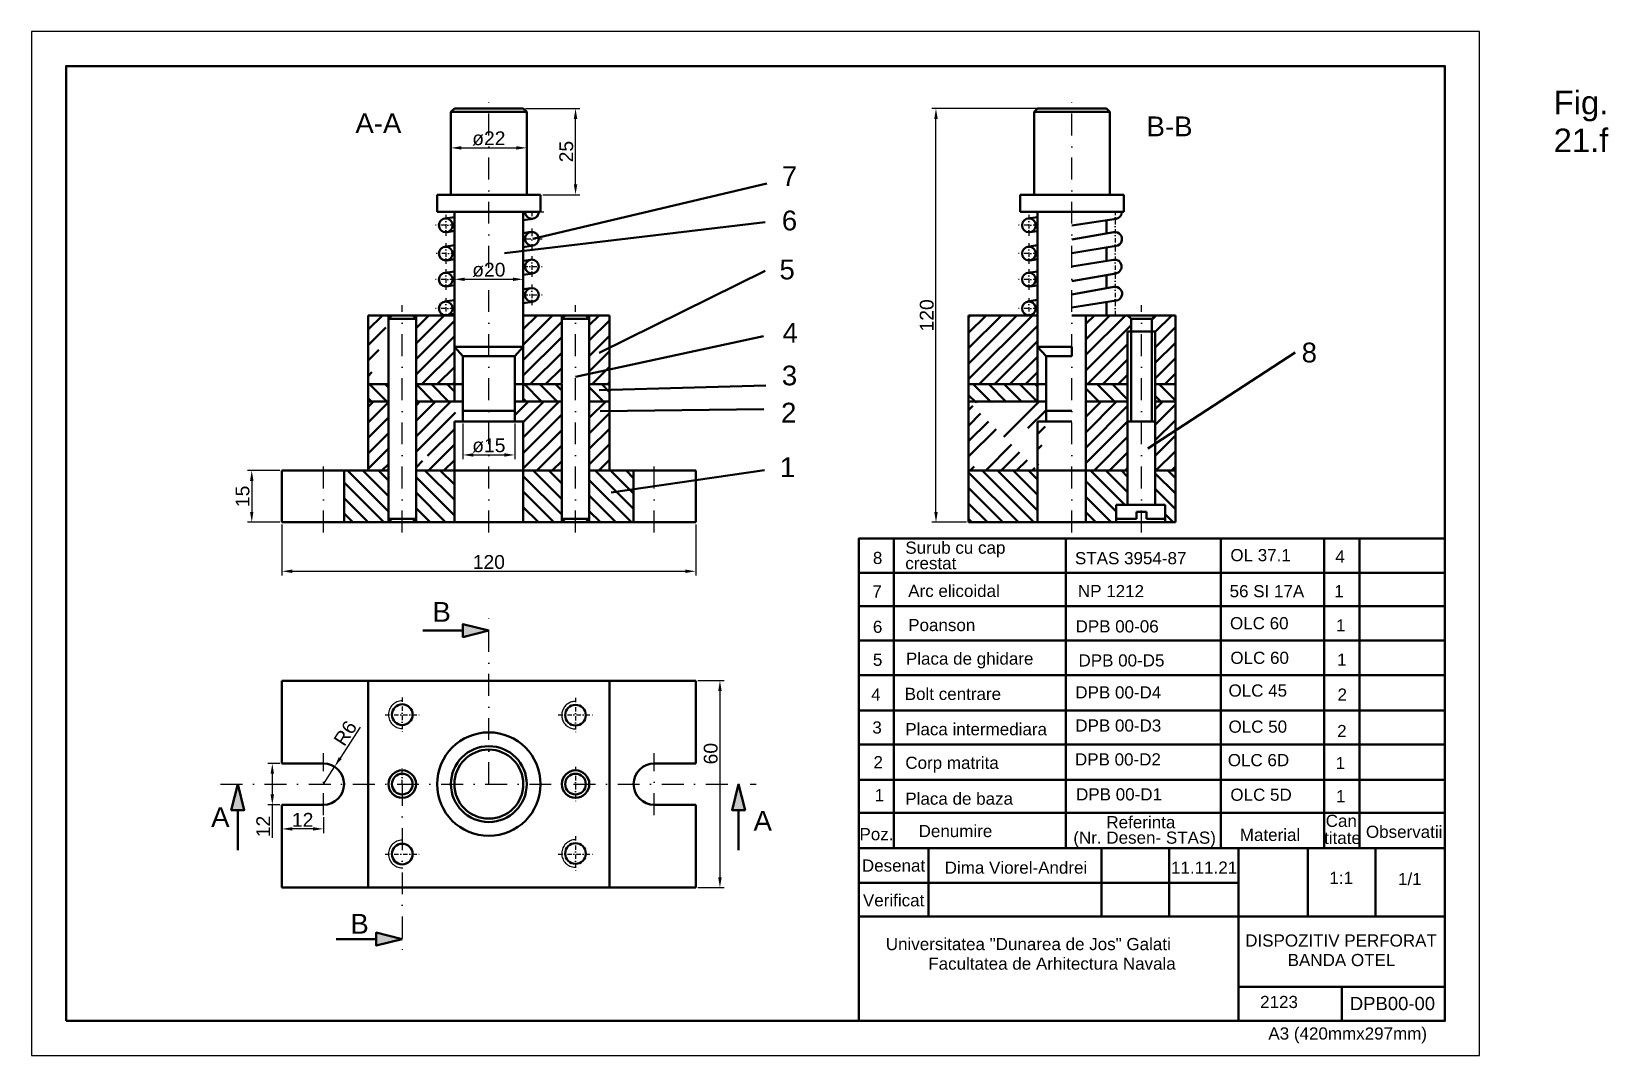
# Model space of a CAD drawing. Header units: millimetres. Extents: x 13 to 471, y 13 to 310.
import ezdxf

# ---------------------------------------------------------------- set-up
doc = ezdxf.new("R2010")
doc.units = ezdxf.units.MM
doc.linetypes.add('DASHDOT', pattern=[25.4, 12.7, -6.35, 0, -6.35])
for name, color, linetype, lineweight in [('1', 30, 'Continuous', 50), ('2', 3, 'Continuous', 50), ('2 hatch', 3, 'Continuous', 50), ('3', 2, 'Continuous', 50), ('3 hatch', 2, 'Continuous', 50), ('4', 4, 'Continuous', 50), ('5', 1, 'Continuous', 50), ('5 hatch', 1, 'Continuous', 50), ('6', 5, 'Continuous', 50), ('7', 244, 'Continuous', 50), ('8', 6, 'Continuous', 50), ('Linii groase', 255, 'Continuous', 50)]:
    doc.layers.add(name, color=color, linetype=linetype, lineweight=lineweight)
for name, color, linetype in [('Cote', 255, 'Continuous'), ('Linii depunctate', 255, 'DASHDOT'), ('Linii subtiri', 255, 'Continuous'), ('Text', 255, 'Continuous')]:
    doc.layers.add(name, color=color, linetype=linetype)
doc.styles.get("Standard").update_dxf_attribs({"font": 'arial.ttf'})
doc.dimstyles.new('ISO-25', dxfattribs={"dimtxt": 4, "dimasz": 3, "dimexe": 1.25, "dimexo": 0.625, "dimtad": 1, "dimtxsty": 'Standard', "dimcen": 2.5, "dimadec": 0, "dimazin": 0, "dimtfac": 1, "dimtmove": 0, "dimatfit": 3, "dimfxl": 1, "dimarcsym": 0})

# ---------------------------------------------------------------- blocks, each defined once
blk = doc.blocks.new('*D1')
at = {"layer": 'Cote', "color": 0, "lineweight": -2, "transparency": 16777216}
for p, q in [((156.63, 287.37), (172.41, 287.37)), ((171.16, 265.37), (171.16, 284.37)), ((161.63, 262.37), (172.41, 262.37))]:
    blk.add_line(p, q, dxfattribs=at)
at = {"layer": 'Cote', "color": 0, "transparency": 16777216}
for points in [[(170.66, 284.37), (171.66, 284.37), (171.16, 287.37)], [(170.66, 265.37), (171.66, 265.37), (171.16, 262.37)]]:
    blk.add_solid(points, dxfattribs=at)
at = {"layer": 'Defpoints', "color": 0, "transparency": 16777216}
for p in [(156.01, 287.37), (171.16, 287.37), (161.01, 262.37)]:
    blk.add_point(p, dxfattribs=at)
at = {"layer": 'Cote', "color": 0, "transparency": 16777216, "insert": (168.49, 274.87), "char_height": 4, "attachment_point": 5, "rotation": 90}
blk.add_mtext('25', dxfattribs=at)
blk = doc.blocks.new('*D2')
at = {"layer": 'Cote', "color": 0, "lineweight": -2, "transparency": 16777216}
for p, q in [((135.01, 285.38), (135.01, 274.7)), ((157.01, 285.38), (157.01, 274.7)), ((138.01, 275.95), (154.01, 275.95))]:
    blk.add_line(p, q, dxfattribs=at)
at = {"layer": 'Cote', "color": 0, "transparency": 16777216}
for points in [[(138.01, 276.45), (138.01, 275.45), (135.01, 275.95)], [(154.01, 276.45), (154.01, 275.45), (157.01, 275.95)]]:
    blk.add_solid(points, dxfattribs=at)
at = {"layer": 'Defpoints', "color": 0, "transparency": 16777216}
for p in [(135.01, 286.01), (157.01, 286.01), (157.01, 275.95)]:
    blk.add_point(p, dxfattribs=at)
at = {"layer": 'Cote', "color": 0, "transparency": 16777216, "insert": (146.01, 278.69), "char_height": 4, "attachment_point": 5}
blk.add_mtext('ø22', dxfattribs=at)
blk = doc.blocks.new('*D3')
at = {"layer": 'Cote', "color": 0, "lineweight": -2, "transparency": 16777216}
for p, q in [((136.01, 256.75), (136.01, 236.58)), ((156.01, 256.75), (156.01, 236.58)), ((139.01, 237.83), (153.01, 237.83))]:
    blk.add_line(p, q, dxfattribs=at)
at = {"layer": 'Cote', "color": 0, "transparency": 16777216}
for points in [[(139.01, 238.33), (139.01, 237.33), (136.01, 237.83)], [(153.01, 238.33), (153.01, 237.33), (156.01, 237.83)]]:
    blk.add_solid(points, dxfattribs=at)
at = {"layer": 'Defpoints', "color": 0, "transparency": 16777216}
for p in [(136.01, 257.37), (156.01, 257.37), (156.01, 237.83)]:
    blk.add_point(p, dxfattribs=at)
at = {"layer": 'Cote', "color": 0, "transparency": 16777216, "insert": (146.01, 240.57), "char_height": 4, "attachment_point": 5}
blk.add_mtext('ø20', dxfattribs=at)
blk = doc.blocks.new('*D4')
at = {"layer": 'Cote', "color": 0, "lineweight": -2, "transparency": 16777216}
for p, q in [((85.38, 97.41), (81.95, 97.41)), ((83.2, 94.41), (83.2, 88.41)), ((85.38, 85.41), (81.95, 85.41)), ((83.2, 85.41), (83.2, 75.83))]:
    blk.add_line(p, q, dxfattribs=at)
at = {"layer": 'Cote', "color": 0, "transparency": 16777216}
for points in [[(82.7, 94.41), (83.7, 94.41), (83.2, 97.41)], [(82.7, 88.41), (83.7, 88.41), (83.2, 85.41)]]:
    blk.add_solid(points, dxfattribs=at)
at = {"layer": 'Defpoints', "color": 0, "transparency": 16777216}
for p in [(86.01, 97.41), (83.2, 85.41), (86.01, 85.41)]:
    blk.add_point(p, dxfattribs=at)
at = {"layer": 'Cote', "color": 0, "transparency": 16777216, "insert": (80.57, 79.11), "char_height": 4, "attachment_point": 5, "rotation": 90}
blk.add_mtext('12', dxfattribs=at)
blk = doc.blocks.new('*D5')
at = {"layer": 'Cote', "color": 0, "lineweight": -2, "transparency": 16777216}
for p, q in [((86.01, 81.78), (86.01, 77.17)), ((95.01, 78.42), (89.01, 78.42)), ((98.01, 81.78), (98.01, 77.17))]:
    blk.add_line(p, q, dxfattribs=at)
at = {"layer": 'Cote', "color": 0, "transparency": 16777216}
for points in [[(89.01, 78.92), (89.01, 77.92), (86.01, 78.42)], [(95.01, 78.92), (95.01, 77.92), (98.01, 78.42)]]:
    blk.add_solid(points, dxfattribs=at)
at = {"layer": 'Defpoints', "color": 0, "transparency": 16777216}
for p in [(86.01, 82.41), (98.01, 82.41), (86.01, 78.42)]:
    blk.add_point(p, dxfattribs=at)
at = {"layer": 'Cote', "color": 0, "transparency": 16777216, "insert": (92.01, 81.05), "char_height": 4, "attachment_point": 5}
blk.add_mtext('12', dxfattribs=at)
blk = doc.blocks.new('*D6')
at = {"layer": 'Cote', "color": 0, "lineweight": -2, "transparency": 16777216}
for p, q in [((108.71, 107.94), (102.9, 98.96)), ((98.01, 91.41), (101.27, 96.44))]:
    blk.add_line(p, q, dxfattribs=at)
at = {"layer": 'Cote', "color": 0, "transparency": 16777216}
blk.add_solid([(102.48, 99.23), (103.32, 98.69), (101.27, 96.44)], dxfattribs=at)
at = {"layer": 'Defpoints', "color": 0, "transparency": 16777216}
for p in [(101.27, 96.44), (98.01, 91.41)]:
    blk.add_point(p, dxfattribs=at)
at = {"layer": 'Cote', "color": 0, "transparency": 16777216, "insert": (104.38, 106.16), "char_height": 4, "attachment_point": 5, "rotation": 57.0716}
blk.add_mtext('R6', dxfattribs=at)
blk = doc.blocks.new('*D7')
at = {"layer": 'Cote', "color": 0, "lineweight": -2, "transparency": 16777216}
for p, q in [((86.01, 166.75), (86.01, 151.89)), ((206.01, 166.75), (206.01, 151.89)), ((89.01, 153.14), (203.01, 153.14))]:
    blk.add_line(p, q, dxfattribs=at)
at = {"layer": 'Cote', "color": 0, "transparency": 16777216}
for points in [[(89.01, 153.64), (89.01, 152.64), (86.01, 153.14)], [(203.01, 153.64), (203.01, 152.64), (206.01, 153.14)]]:
    blk.add_solid(points, dxfattribs=at)
at = {"layer": 'Defpoints', "color": 0, "transparency": 16777216}
for p in [(86.01, 167.37), (206.01, 167.37), (206.01, 153.14)]:
    blk.add_point(p, dxfattribs=at)
at = {"layer": 'Cote', "color": 0, "transparency": 16777216, "insert": (146.01, 155.81), "char_height": 4, "attachment_point": 5}
blk.add_mtext('120', dxfattribs=at)
blk = doc.blocks.new('*D8')
at = {"layer": 'Cote', "color": 0, "lineweight": -2, "transparency": 16777216}
for p, q in [((85.38, 182.37), (75.99, 182.37)), ((77.24, 179.37), (77.24, 170.37)), ((85.38, 167.37), (75.99, 167.37))]:
    blk.add_line(p, q, dxfattribs=at)
at = {"layer": 'Cote', "color": 0, "transparency": 16777216}
for points in [[(76.74, 179.37), (77.74, 179.37), (77.24, 182.37)], [(76.74, 170.37), (77.74, 170.37), (77.24, 167.37)]]:
    blk.add_solid(points, dxfattribs=at)
at = {"layer": 'Defpoints', "color": 0, "transparency": 16777216}
for p in [(86.01, 182.37), (77.24, 167.37), (86.01, 167.37)]:
    blk.add_point(p, dxfattribs=at)
at = {"layer": 'Cote', "color": 0, "transparency": 16777216, "insert": (74.57, 174.87), "char_height": 4, "attachment_point": 5, "rotation": 90}
blk.add_mtext('15', dxfattribs=at)
blk = doc.blocks.new('*D9')
at = {"layer": 'Cote', "color": 0, "lineweight": -2, "transparency": 16777216}
for p, q in [((206.63, 121.41), (214.3, 121.41)), ((213.05, 118.41), (213.05, 64.41)), ((206.63, 61.41), (214.3, 61.41))]:
    blk.add_line(p, q, dxfattribs=at)
at = {"layer": 'Cote', "color": 0, "transparency": 16777216}
for points in [[(212.55, 118.41), (213.55, 118.41), (213.05, 121.41)], [(212.55, 64.41), (213.55, 64.41), (213.05, 61.41)]]:
    blk.add_solid(points, dxfattribs=at)
at = {"layer": 'Defpoints', "color": 0, "transparency": 16777216}
for p in [(206.01, 121.41), (206.01, 61.41), (213.05, 61.41)]:
    blk.add_point(p, dxfattribs=at)
at = {"layer": 'Cote', "color": 0, "transparency": 16777216, "insert": (210.38, 100.24), "char_height": 4, "attachment_point": 5, "rotation": 90}
blk.add_mtext('60', dxfattribs=at)
blk = doc.blocks.new('*D10')
at = {"layer": 'Cote', "color": 0, "lineweight": -2, "transparency": 16777216}
for p, q in [((138.51, 195.98), (138.51, 185.64)), ((153.51, 195.98), (153.51, 185.64)), ((141.51, 186.89), (150.51, 186.89))]:
    blk.add_line(p, q, dxfattribs=at)
at = {"layer": 'Cote', "color": 0, "transparency": 16777216}
for points in [[(141.51, 187.39), (141.51, 186.39), (138.51, 186.89)], [(150.51, 187.39), (150.51, 186.39), (153.51, 186.89)]]:
    blk.add_solid(points, dxfattribs=at)
at = {"layer": 'Defpoints', "color": 0, "transparency": 16777216}
for p in [(138.51, 196.6), (153.51, 196.6), (153.51, 186.89)]:
    blk.add_point(p, dxfattribs=at)
at = {"layer": 'Cote', "color": 0, "transparency": 16777216, "insert": (146.01, 189.63), "char_height": 4, "attachment_point": 5}
blk.add_mtext('ø15', dxfattribs=at)
blk = doc.blocks.new('*D11')
at = {"layer": 'Cote', "color": 0, "lineweight": -2, "transparency": 16777216}
for p, q in [((314.54, 287.37), (274.47, 287.37)), ((275.72, 170.37), (275.72, 284.37)), ((284.54, 167.37), (274.47, 167.37))]:
    blk.add_line(p, q, dxfattribs=at)
at = {"layer": 'Cote', "color": 0, "transparency": 16777216}
for points in [[(275.22, 284.37), (276.22, 284.37), (275.72, 287.37)], [(275.22, 170.37), (276.22, 170.37), (275.72, 167.37)]]:
    blk.add_solid(points, dxfattribs=at)
at = {"layer": 'Defpoints', "color": 0, "transparency": 16777216}
for p in [(275.72, 287.37), (315.17, 287.37), (285.17, 167.37)]:
    blk.add_point(p, dxfattribs=at)
at = {"layer": 'Cote', "color": 0, "transparency": 16777216, "insert": (273.05, 227.37), "char_height": 4, "attachment_point": 5, "rotation": 90}
blk.add_mtext('120', dxfattribs=at)

msp = doc.modelspace()

# ---------------------------------------------------------------- hatches: boundary and pattern name
at = {"layer": '2 hatch'}
h = msp.add_hatch(dxfattribs=at)
h.set_pattern_fill('ANSI31', color=1)
edge = h.paths.add_edge_path()
edge.add_line((110.989, 227.372), (116.893, 227.372))
edge.add_line((116.893, 207.372), (116.893, 226.372))
edge.add_line((110.989, 207.372), (116.893, 207.372))
edge.add_line((110.989, 207.372), (110.989, 227.372))
h = msp.add_hatch(dxfattribs=at)
h.set_pattern_fill('ANSI31', color=1)
edge = h.paths.add_edge_path()
edge.add_line((124.893, 227.372), (136.007, 227.372))
edge.add_line((136.007, 227.372), (136.007, 218.235))
edge.add_line((136.007, 218.235), (136.007, 207.372))
edge.add_line((136.007, 207.372), (124.893, 207.372))
edge.add_line((124.893, 207.372), (124.893, 226.372))
h = msp.add_hatch(dxfattribs=at)
h.set_pattern_fill('ANSI31', color=1)
edge = h.paths.add_edge_path()
edge.add_line((156.007, 227.372), (167.156, 227.372))
edge.add_line((156.007, 227.372), (156.007, 218.235))
edge.add_line((156.007, 218.235), (156.007, 207.372))
edge.add_line((156.007, 207.372), (167.156, 207.372))
edge.add_line((167.156, 207.632), (167.156, 227.372))
h = msp.add_hatch(dxfattribs=at)
h.set_pattern_fill('ANSI31', color=1)
edge = h.paths.add_edge_path()
edge.add_line((175.156, 227.372), (180.989, 227.372))
edge.add_line((175.156, 207.372), (175.156, 227.372))
edge.add_line((181.022, 227.372), (181.022, 207.372))
edge.add_line((175.156, 207.372), (181.022, 207.372))
h = msp.add_hatch(dxfattribs=at)
h.set_pattern_fill('ANSI31', color=1)
h.paths.add_polyline_path([(285.167, 227.372), (305.167, 227.372), (305.167, 218.235), (305.167, 207.372), (285.167, 207.372)])
h = msp.add_hatch(dxfattribs=at)
h.set_pattern_fill('ANSI31', color=1)
h.paths.add_polyline_path([(319.165, 227.372), (319.165, 207.372), (331.317, 207.372), (331.317, 222.67), (332.301, 222.67), (332.301, 226.372), (331.317, 227.372), (325.167, 227.372)])
h = msp.add_hatch(dxfattribs=at)
h.set_pattern_fill('ANSI31', color=1)
h.paths.add_polyline_path([(339.298, 227.372), (345.167, 227.372), (345.167, 207.372), (339.317, 207.372), (339.317, 222.67), (338.294, 222.67), (338.294, 226.372)])
h = msp.add_hatch(dxfattribs=at)
h.set_pattern_fill('ANSI31', color=2, angle=90)
h.paths.add_polyline_path([(110.989, 207.372), (116.893, 207.372), (116.893, 202.372), (110.989, 202.372)])
h = msp.add_hatch(dxfattribs=at)
h.set_pattern_fill('ANSI31', color=2, angle=90)
edge = h.paths.add_edge_path()
edge.add_line((136.007, 207.372), (124.893, 207.372))
edge.add_line((124.893, 207.372), (124.893, 202.07))
edge.add_line((136.007, 202.372), (124.893, 202.372))
edge.add_line((136.007, 207.372), (136.007, 202.372))
h = msp.add_hatch(dxfattribs=at)
h.set_pattern_fill('ANSI31', color=2, angle=90)
h.paths.add_polyline_path([(156.007, 207.372), (167.156, 207.372), (167.156, 202.372), (156.007, 202.372)])
h = msp.add_hatch(dxfattribs=at)
h.set_pattern_fill('ANSI31', color=2, angle=90)
edge = h.paths.add_edge_path()
edge.add_line((175.156, 207.372), (181.022, 207.372))
edge.add_line((175.156, 202.372), (175.156, 207.372))
edge.add_line((175.156, 202.372), (181.022, 202.372))
edge.add_line((181.022, 207.372), (181.022, 202.07))
h = msp.add_hatch(dxfattribs=at)
h.set_pattern_fill('ANSI31', color=2, angle=90)
edge = h.paths.add_edge_path()
edge.add_line((305.167, 207.372), (285.167, 207.372))
edge.add_line((285.167, 207.372), (285.167, 202.07))
edge.add_line((305.167, 202.372), (285.167, 202.372))
edge.add_line((305.167, 207.372), (305.167, 202.372))
h = msp.add_hatch(dxfattribs=at)
h.set_pattern_fill('ANSI31', color=2, angle=90)
h.paths.add_polyline_path([(319.165, 207.372), (331.317, 207.372), (331.317, 202.372), (319.165, 202.372)])
h = msp.add_hatch(dxfattribs=at)
h.set_pattern_fill('ANSI31', color=2, angle=90)
edge = h.paths.add_edge_path()
edge.add_line((339.317, 207.372), (345.167, 207.372))
edge.add_line((339.317, 202.372), (339.317, 207.372))
edge.add_line((339.317, 202.372), (345.167, 202.372))
edge.add_line((345.167, 207.372), (345.167, 202.07))
at = {"layer": '3 hatch'}
h = msp.add_hatch(dxfattribs=at)
h.set_pattern_fill('ANSI31', color=3)
h.paths.add_polyline_path([(116.893, 202.372), (110.989, 202.372), (110.989, 182.372), (116.893, 182.372)])
h = msp.add_hatch(dxfattribs=at)
h.set_pattern_fill('ANSI31', color=3)
edge = h.paths.add_edge_path()
edge.add_line((136.007, 202.372), (124.893, 202.372))
edge.add_line((124.893, 202.07), (124.893, 182.372))
edge.add_line((138.507, 202.372), (136.007, 202.372))
edge.add_line((138.507, 199.639), (138.507, 202.07))
edge.add_line((138.507, 199.639), (138.507, 196.603))
edge.add_line((138.507, 196.603), (136.007, 196.603))
edge.add_line((136.007, 182.372), (136.007, 196.603))
edge.add_line((136.007, 182.372), (124.893, 182.372))
h = msp.add_hatch(dxfattribs=at)
h.set_pattern_fill('ANSI31', color=3)
edge = h.paths.add_edge_path()
edge.add_line((156.007, 202.372), (167.156, 202.372))
edge.add_line((156.007, 202.372), (153.507, 202.372))
edge.add_line((153.507, 202.07), (153.507, 199.639))
edge.add_line((153.507, 199.639), (153.507, 196.603))
edge.add_line((156.007, 196.603), (153.507, 196.603))
edge.add_line((156.007, 182.372), (156.007, 196.603))
edge.add_line((167.156, 182.372), (156.007, 182.372))
edge.add_line((167.156, 182.372), (167.156, 202.372))
h = msp.add_hatch(dxfattribs=at)
h.set_pattern_fill('ANSI31', color=3)
edge = h.paths.add_edge_path()
edge.add_line((175.156, 202.372), (181.022, 202.372))
edge.add_line((175.156, 182.372), (175.156, 202.372))
edge.add_line((181.022, 202.07), (181.022, 182.372))
edge.add_line((181.022, 182.372), (175.156, 182.372))
h = msp.add_hatch(dxfattribs=at)
h.set_pattern_fill('ANSI31', color=3)
edge = h.paths.add_edge_path()
edge.add_line((285.167, 202.07), (285.167, 182.372))
edge.add_line((305.167, 202.372), (285.167, 202.372))
edge.add_line((305.167, 182.372), (285.167, 182.372))
edge.add_line((305.167, 196.603), (305.167, 182.372))
edge.add_line((307.667, 196.603), (305.167, 196.603))
edge.add_line((307.667, 199.639), (307.667, 196.603))
edge.add_line((307.667, 199.639), (307.667, 202.07))
edge.add_line((307.667, 202.372), (305.167, 202.372))
h = msp.add_hatch(dxfattribs=at)
h.set_pattern_fill('ANSI31', color=3)
h.paths.add_polyline_path([(319.165, 202.372), (319.165, 182.372), (331.317, 182.372), (331.317, 196.603), (331.317, 202.372)])
h = msp.add_hatch(dxfattribs=at)
h.set_pattern_fill('ANSI31', color=3)
edge = h.paths.add_edge_path()
edge.add_line((339.317, 196.603), (339.317, 182.372))
edge.add_line((339.317, 202.372), (339.317, 196.603))
edge.add_line((339.317, 202.372), (345.167, 202.372))
edge.add_line((345.167, 202.07), (345.167, 182.372))
edge.add_line((339.317, 182.372), (345.167, 182.372))
at = {"layer": '5 hatch'}
h = msp.add_hatch(dxfattribs=at)
h.set_pattern_fill('ANSI31', color=30, angle=90)
h.paths.add_polyline_path([(104.007, 182.372), (110.989, 182.372), (116.893, 182.372), (116.893, 167.372), (104.007, 167.372)])
h = msp.add_hatch(dxfattribs=at)
h.set_pattern_fill('ANSI31', color=30, angle=90)
h.paths.add_polyline_path([(136.007, 182.372), (124.893, 182.372), (124.893, 167.372), (136.007, 167.372)])
h = msp.add_hatch(dxfattribs=at)
h.set_pattern_fill('ANSI31', color=30, angle=90)
h.paths.add_polyline_path([(167.156, 182.372), (156.007, 182.372), (156.007, 167.372), (167.156, 167.372)])
h = msp.add_hatch(dxfattribs=at)
h.set_pattern_fill('ANSI31', color=30, angle=90)
edge = h.paths.add_edge_path()
edge.add_line((181.022, 182.372), (175.156, 182.372))
edge.add_line((175.156, 182.372), (175.156, 167.372))
edge.add_line((175.156, 167.372), (188.214, 167.372))
edge.add_line((188.007, 167.372), (188.007, 182.372))
edge.add_line((188.214, 182.372), (181.022, 182.372))
h = msp.add_hatch(dxfattribs=at)
h.set_pattern_fill('ANSI31', color=30, angle=90)
h.paths.add_polyline_path([(305.167, 182.372), (285.167, 182.372), (285.167, 167.372), (305.167, 167.372)])
h = msp.add_hatch(dxfattribs=at)
h.set_pattern_fill('ANSI31', color=30, angle=90)
h.paths.add_polyline_path([(319.165, 182.372), (319.165, 167.372), (327.95, 167.372), (327.95, 168.372), (327.95, 172.372), (331.317, 172.372), (331.317, 182.372)])
h = msp.add_hatch(dxfattribs=at)
h.set_pattern_fill('ANSI31', color=30, angle=90)
edge = h.paths.add_edge_path()
edge.add_line((339.317, 182.372), (345.167, 182.372))
edge.add_line((339.317, 182.372), (339.317, 172.372))
edge.add_line((339.317, 172.372), (342.164, 172.372))
edge.add_line((342.164, 172.372), (342.164, 168.372))
edge.add_line((342.164, 168.372), (342.164, 167.372))
edge.add_line((342.242, 167.372), (345.167, 167.372))
edge.add_line((345.167, 182.372), (345.167, 167.372))
at = {"layer": 'Linii groase'}
h = msp.add_hatch(dxfattribs=at)
h.set_pattern_fill('ANSI31', color=256)
h.paths.add_polyline_path([(156.007, 182.372), (156.007, 167.372), (167.156, 167.372), (167.156, 182.372)], flags=17)
edge = h.paths.add_edge_path(flags=16)
edge.add_line((156.007, 202.372), (167.156, 202.372))
edge.add_line((167.156, 182.372), (167.156, 202.372))
edge.add_line((167.156, 182.372), (156.007, 182.372))
edge.add_line((156.007, 182.372), (156.007, 196.603))
edge.add_line((156.007, 196.603), (153.507, 196.603))
edge.add_line((153.507, 199.639), (153.507, 196.603))
edge.add_line((153.507, 202.07), (153.507, 199.639))
edge.add_line((156.007, 202.372), (153.507, 202.372))
h.paths.add_polyline_path([(156.007, 202.372), (167.156, 202.372), (167.156, 207.372), (156.007, 207.372)], flags=16)
edge = h.paths.add_edge_path()
edge.add_line((156.007, 202.372), (153.507, 202.372))
edge.add_line((153.507, 202.07), (153.507, 199.639))
edge.add_line((153.507, 199.639), (153.507, 196.603))
edge.add_line((156.007, 196.603), (153.507, 196.603))
edge.add_line((156.007, 182.372), (156.007, 196.603))
edge.add_line((156.007, 182.372), (156.007, 167.372))
edge.add_line((156.007, 167.372), (167.156, 167.372))
edge.add_line((167.156, 182.372), (167.156, 167.372))
edge.add_line((167.156, 182.372), (167.156, 202.372))
edge.add_line((167.156, 202.372), (167.156, 207.372))
edge.add_line((156.007, 207.372), (167.156, 207.372))
edge.add_line((156.007, 207.372), (156.007, 202.372))
h = msp.add_hatch(dxfattribs=at)
h.set_pattern_fill('ANSI31', color=256)
h.paths.add_polyline_path([(175.156, 182.372), (175.156, 202.07), (181.022, 202.07), (181.022, 182.372)], flags=17)
edge = h.paths.add_edge_path()
edge.add_line((175.156, 182.372), (175.156, 202.07))
edge.add_line((175.156, 182.372), (175.156, 167.372))
edge.add_line((175.156, 167.372), (188.214, 167.372))
edge.add_line((188.214, 167.372), (188.214, 182.372))
edge.add_line((188.214, 182.372), (181.022, 182.372))
edge.add_line((181.022, 202.07), (181.022, 182.372))
edge.add_line((175.156, 202.07), (181.022, 202.07))
edge = h.paths.add_edge_path(flags=16)
edge.add_line((181.022, 182.372), (175.156, 182.372))
edge.add_line((188.214, 182.372), (181.022, 182.372))
edge.add_line((188.214, 167.372), (188.214, 182.372))
edge.add_line((175.156, 167.372), (188.214, 167.372))
edge.add_line((175.156, 182.372), (175.156, 167.372))
h = msp.add_hatch(dxfattribs=at)
h.set_pattern_fill('ANSI31', color=256)
h.paths.add_polyline_path([(116.893, 182.372), (103.796, 182.372), (103.796, 167.372), (116.893, 167.372)], flags=17)
edge = h.paths.add_edge_path(flags=17)
edge.add_line((116.893, 182.372), (103.796, 182.372))
edge.add_line((116.893, 182.372), (116.893, 167.372))
edge.add_line((103.796, 167.372), (116.893, 167.372))
edge.add_line((103.796, 182.372), (103.796, 167.372))
h.paths.add_polyline_path([(103.796, 182.372), (103.796, 167.372)], flags=0)
h = msp.add_hatch(color=256, dxfattribs=at)
h.dxf.hatch_style = 1
h.paths.add_polyline_path([(146.007, 135.927), (138.488, 137.816), (138.488, 135.927), (138.488, 134.037)])
h = msp.add_hatch(color=256, dxfattribs=at)
h.dxf.hatch_style = 1
h.paths.add_polyline_path([(73.193, 91.407), (71.304, 83.888), (73.193, 83.888), (75.083, 83.888)])
h = msp.add_hatch(color=256, dxfattribs=at)
h.dxf.hatch_style = 1
h.paths.add_polyline_path([(218.442, 91.407), (216.552, 83.888), (218.442, 83.888), (220.331, 83.888)])
h = msp.add_hatch(color=256, dxfattribs=at)
h.dxf.hatch_style = 1
h.paths.add_polyline_path([(120.893, 46.44), (113.374, 48.33), (113.374, 46.44), (113.374, 44.551)])

# ---------------------------------------------------------------- linework, layer by layer
at = {"layer": '1'}
for p, q in [((86.007, 167.372), (86.007, 182.372)), ((104.007, 182.372), (86.007, 182.372)), ((104.007, 167.372), (104.007, 182.372)), ((104.007, 182.372), (110.989, 182.372)), ((110.989, 182.372), (116.893, 182.372)), ((136.007, 182.372), (124.893, 182.372)), ((136.007, 167.372), (136.007, 182.372)), ((156.007, 182.372), (136.007, 182.372)), ((156.007, 182.372), (156.007, 167.372)), ((167.156, 182.372), (156.007, 182.372)), ((181.022, 182.372), (175.156, 182.372)), ((188.214, 182.372), (181.022, 182.372)), ((188.007, 167.372), (188.007, 182.372)), ((206.007, 182.372), (188.214, 182.372)), ((206.007, 167.372), (206.007, 182.372)), ((285.167, 182.372), (285.167, 167.372)), ((305.167, 182.372), (285.167, 182.372)), ((305.167, 182.372), (305.167, 167.372)), ((315.167, 182.372), (305.167, 182.372)), ((315.167, 182.372), (319.165, 182.372)), ((319.165, 182.372), (331.317, 182.372)), ((319.165, 182.372), (319.165, 167.372)), ((339.317, 182.372), (345.167, 182.372)), ((345.167, 182.372), (345.167, 167.372)), ((86.007, 167.372), (104.007, 167.372)), ((104.007, 167.372), (116.893, 167.372)), ((124.893, 167.372), (136.007, 167.372)), ((136.007, 167.372), (156.007, 167.372)), ((156.007, 167.372), (167.156, 167.372)), ((175.156, 167.372), (188.214, 167.372)), ((188.214, 167.372), (206.007, 167.372)), ((305.167, 167.372), (285.167, 167.372)), ((315.167, 167.372), (305.167, 167.372)), ((319.165, 167.372), (315.167, 167.372)), ((319.165, 167.372), (327.95, 167.372)), ((327.95, 168.372), (327.95, 167.372)), ((327.95, 167.372), (335.336, 167.372)), ((335.336, 167.372), (342.242, 167.372)), ((342.164, 168.372), (342.164, 167.372)), ((342.242, 167.372), (345.167, 167.372)), ((86.007, 121.407), (86.007, 97.407)), ((86.007, 121.407), (110.989, 121.407)), ((181.022, 121.407), (206.007, 121.407)), ((206.007, 97.407), (206.007, 121.407)), ((86.007, 97.407), (98.007, 97.407)), ((194.007, 97.407), (206.007, 97.407)), ((86.007, 85.407), (98.007, 85.407)), ((86.007, 85.407), (86.007, 61.407)), ((194.007, 85.407), (206.007, 85.407)), ((206.007, 61.407), (206.007, 85.407)), ((86.007, 61.407), (110.989, 61.407)), ((181.022, 61.407), (206.007, 61.407))]:
    msp.add_line(p, q, dxfattribs=at)
for centre, start, end in [((98.007, 91.407), 270, 90), ((194.007, 91.407), 90, 270)]:
    msp.add_arc(centre, 6, start, end, dxfattribs=at)
at = {"layer": '2'}
for p, q in [((116.893, 202.372), (110.989, 202.372)), ((110.989, 202.372), (110.989, 182.372)), ((136.007, 202.372), (124.893, 202.372)), ((138.507, 202.372), (136.007, 202.372)), ((156.007, 202.372), (153.507, 202.372)), ((156.007, 202.372), (167.156, 202.372)), ((175.156, 202.372), (181.022, 202.372)), ((181.022, 202.07), (181.022, 182.372)), ((305.167, 202.372), (285.167, 202.372)), ((285.167, 202.07), (285.167, 182.372)), ((307.667, 202.372), (305.167, 202.372)), ((319.165, 202.372), (319.165, 182.372)), ((319.165, 202.372), (331.317, 202.372)), ((339.317, 202.372), (345.167, 202.372)), ((345.167, 202.07), (345.167, 182.372)), ((138.507, 199.639), (138.507, 196.603)), ((153.507, 199.639), (153.507, 196.603)), ((307.667, 199.639), (307.667, 196.603)), ((138.507, 196.603), (136.007, 196.603)), ((136.007, 182.372), (136.007, 196.603)), ((153.507, 196.603), (138.507, 196.603)), ((156.007, 196.603), (153.507, 196.603)), ((156.007, 182.372), (156.007, 196.603)), ((307.667, 196.603), (305.167, 196.603)), ((305.167, 196.603), (305.167, 182.372)), ((315.167, 196.603), (307.667, 196.603))]:
    msp.add_line(p, q, dxfattribs=at)
at = {"layer": '3'}
for p, q in [((110.989, 207.372), (110.989, 202.372)), ((110.989, 207.372), (116.893, 207.372)), ((136.007, 207.372), (124.893, 207.372)), ((138.507, 207.372), (136.007, 207.372)), ((136.007, 207.372), (136.007, 202.372)), ((156.007, 207.372), (153.507, 207.372)), ((156.007, 207.372), (156.007, 202.372)), ((156.007, 207.372), (167.156, 207.372)), ((175.156, 207.372), (181.022, 207.372)), ((181.022, 207.372), (181.022, 202.07)), ((285.167, 207.372), (285.167, 202.07)), ((305.167, 207.372), (285.167, 207.372)), ((307.667, 207.372), (305.167, 207.372)), ((305.167, 207.372), (305.167, 202.372)), ((319.165, 207.372), (319.165, 202.372)), ((319.165, 207.372), (331.317, 207.372)), ((339.317, 207.372), (345.167, 207.372)), ((345.167, 207.372), (345.167, 202.07))]:
    msp.add_line(p, q, dxfattribs=at)
at = {"layer": '4'}
for p, q in [((116.893, 227.372), (116.893, 226.372)), ((116.893, 226.372), (117.893, 227.372)), ((117.893, 227.372), (116.893, 227.372)), ((116.893, 207.372), (116.893, 226.372)), ((116.893, 226.372), (124.893, 226.372)), ((117.893, 227.372), (123.893, 227.372)), ((124.893, 226.512), (123.893, 227.372)), ((124.893, 227.372), (123.893, 227.372)), ((124.893, 227.372), (124.893, 226.372)), ((124.893, 207.372), (124.893, 226.372)), ((167.156, 207.632), (167.156, 227.372)), ((167.156, 227.372), (167.156, 226.512)), ((167.156, 226.372), (168.156, 227.372)), ((167.156, 227.372), (168.156, 227.372)), ((167.156, 226.372), (175.156, 226.372)), ((168.156, 227.372), (174.156, 227.372)), ((175.156, 226.372), (174.156, 227.372)), ((174.156, 227.372), (175.156, 227.372)), ((175.156, 207.372), (175.156, 227.372)), ((331.298, 227.372), (339.298, 227.372)), ((331.317, 227.372), (335.336, 227.372)), ((332.301, 226.372), (331.317, 227.372)), ((332.301, 222.67), (332.301, 226.372)), ((332.301, 226.372), (338.294, 226.372)), ((335.336, 227.372), (339.317, 227.372)), ((338.294, 226.372), (339.298, 227.372)), ((338.294, 226.372), (338.294, 222.67)), ((332.301, 196.603), (332.301, 222.67)), ((338.294, 222.67), (338.294, 196.603)), ((116.893, 202.372), (116.893, 207.372)), ((124.893, 207.372), (124.893, 202.07)), ((167.156, 202.372), (167.156, 207.372)), ((175.156, 202.372), (175.156, 207.372)), ((116.893, 182.372), (116.893, 202.372)), ((124.893, 202.07), (124.893, 182.372)), ((167.156, 182.372), (167.156, 202.372)), ((175.156, 182.372), (175.156, 202.372)), ((116.893, 182.372), (116.893, 167.372)), ((124.893, 182.372), (124.893, 167.372)), ((167.156, 182.372), (167.156, 167.372)), ((175.156, 182.372), (175.156, 167.372)), ((116.893, 168.372), (124.893, 168.372)), ((117.893, 167.372), (116.893, 168.372)), ((117.893, 167.372), (116.893, 167.372)), ((117.893, 167.372), (123.893, 167.372)), ((123.893, 167.372), (124.893, 168.372)), ((123.893, 167.372), (124.893, 167.372)), ((167.156, 167.372), (168.156, 167.372)), ((167.175, 168.372), (175.175, 168.372)), ((168.156, 167.372), (167.175, 168.372)), ((168.156, 167.372), (174.156, 167.372)), ((174.156, 167.372), (175.156, 168.372)), ((174.156, 167.372), (175.156, 167.372))]:
    msp.add_line(p, q, dxfattribs=at)
for centre, radius in [((120.893, 111.546), 3), ((171.156, 111.4), 3), ((120.893, 91.407), 4), ((120.893, 91.407), 3), ((171.156, 91.407), 4), ((171.156, 91.407), 3), ((120.893, 71.126), 3), ((171.156, 71.272), 3)]:
    msp.add_circle(centre, radius, dxfattribs=at)
at = {"layer": '5'}
for p, q in [((110.989, 227.372), (116.893, 227.372)), ((110.989, 207.372), (110.989, 227.372)), ((124.893, 227.372), (136.007, 227.372)), ((156.007, 227.372), (167.156, 227.372)), ((175.156, 227.372), (180.989, 227.372)), ((181.022, 227.372), (181.022, 207.372)), ((285.167, 227.372), (305.167, 227.372)), ((285.167, 227.372), (285.167, 207.372)), ((319.165, 227.372), (315.167, 227.373)), ((319.165, 227.372), (319.165, 207.372)), ((319.165, 227.372), (325.167, 227.372)), ((325.167, 227.372), (331.317, 227.372)), ((339.298, 227.372), (345.167, 227.372)), ((345.167, 227.372), (345.167, 207.372)), ((136.007, 218.235), (136.007, 207.372)), ((156.007, 218.235), (156.007, 207.372)), ((305.167, 207.372), (305.167, 218.235)), ((110.989, 121.407), (110.989, 61.407)), ((110.989, 121.407), (181.022, 121.407)), ((181.022, 121.407), (181.022, 61.407)), ((110.989, 61.407), (181.022, 61.407))]:
    msp.add_line(p, q, dxfattribs=at)
at = {"layer": '6', "color": 5}
for p, q in [((135.007, 286.375), (136.007, 287.375)), ((157.007, 286.375), (156.007, 287.375)), ((304.167, 286.375), (305.167, 287.375)), ((326.167, 286.375), (325.167, 287.375)), ((135.007, 262.372), (131.007, 262.372)), ((157.007, 262.372), (161.007, 262.372)), ((304.167, 262.372), (300.167, 262.372)), ((326.167, 262.372), (330.167, 262.372)), ((315.167, 253.405), (327.975, 255.395))]:
    msp.add_line(p, q, dxfattribs=at)
at = {"layer": '6'}
for p, q in [((135.007, 286.375), (157.007, 286.375)), ((135.007, 286.375), (135.007, 262.372)), ((156.007, 287.375), (136.007, 287.375)), ((157.007, 262.375), (157.007, 286.375)), ((304.167, 286.375), (304.167, 262.372)), ((304.167, 286.375), (326.167, 286.375)), ((325.167, 287.375), (305.167, 287.375)), ((326.167, 262.372), (326.167, 286.375)), ((131.007, 257.372), (131.007, 262.372)), ((135.007, 262.372), (157.007, 262.372)), ((161.007, 257.372), (161.007, 262.372)), ((300.167, 257.372), (300.167, 262.372)), ((304.167, 262.372), (326.167, 262.372)), ((330.167, 257.372), (330.167, 262.372)), ((131.007, 257.372), (136.007, 257.372)), ((136.007, 257.372), (156.007, 257.372)), ((136.007, 227.372), (136.007, 257.372)), ((156.007, 257.372), (161.007, 257.372)), ((156.007, 227.372), (156.007, 257.372)), ((300.167, 257.372), (305.167, 257.372)), ((305.167, 227.372), (305.167, 257.372)), ((305.167, 257.372), (329.667, 257.372)), ((329.667, 257.372), (330.167, 257.372)), ((136.007, 255.854), (133.23, 255.467)), ((133.795, 251.507), (136.007, 251.878)), ((133.881, 251.521), (136.007, 251.852)), ((156.007, 254.959), (158.814, 255.395)), ((305.167, 255.854), (302.391, 255.467)), ((305.167, 251.829), (302.955, 251.507)), ((325.167, 254.864), (325.167, 251.093)), ((133.181, 247.26), (136.007, 247.746)), ((156.007, 251.189), (158.168, 251.56)), ((156.007, 247.13), (158.846, 247.618)), ((305.167, 247.727), (302.341, 247.26)), ((325.167, 247.055), (325.167, 243.157)), ((136.007, 243.688), (133.846, 243.316)), ((136.007, 243.688), (136.007, 243.688)), ((156.007, 243.172), (158.207, 243.506)), ((305.167, 243.688), (303.007, 243.316)), ((133.229, 239.713), (136.007, 240.135)), ((156.007, 239.126), (158.807, 239.551)), ((305.167, 240.103), (302.389, 239.713)), ((325.167, 239.067), (325.167, 235.217)), ((133.755, 235.748), (136.007, 236.09)), ((156.007, 234.932), (158.199, 235.273)), ((305.167, 236.03), (302.916, 235.748)), ((133.188, 231.376), (136.007, 231.815)), ((156.007, 230.884), (158.815, 231.321)), ((305.167, 231.831), (302.349, 231.376)), ((325.167, 231.218), (325.167, 227.372)), ((133.869, 227.435), (136.007, 227.768)), ((136.007, 227.372), (136.007, 218.235)), ((156.007, 227.372), (156.007, 218.235)), ((305.167, 227.372), (305.167, 218.235)), ((136.007, 218.235), (156.007, 218.235)), ((138.507, 215.578), (136.007, 218.235)), ((138.507, 215.578), (153.507, 215.578)), ((138.507, 207.632), (138.507, 215.578)), ((153.507, 215.578), (156.007, 218.235)), ((153.507, 215.578), (153.507, 207.632)), ((307.667, 215.578), (305.167, 218.235)), ((305.167, 218.235), (315.167, 218.235)), ((307.667, 215.578), (315.167, 215.578)), ((307.667, 207.632), (307.667, 215.578)), ((315.167, 218.235), (315.167, 215.578)), ((138.507, 202.07), (138.507, 207.632)), ((153.507, 207.632), (153.507, 202.07)), ((307.667, 202.07), (307.667, 207.632)), ((138.507, 199.639), (138.507, 202.07)), ((153.507, 202.07), (153.507, 199.639)), ((307.667, 199.639), (307.667, 202.07)), ((138.507, 199.639), (153.507, 199.639)), ((307.667, 199.639), (315.167, 199.639))]:
    msp.add_line(p, q, dxfattribs=at)
for points in [[(315.167, 245.411), (327.992, 247.519, 1.0034326), (327.33, 251.464), (315.167, 249.379)], [(315.167, 241.507), (327.226, 243.497, -0.993538), (327.903, 239.555), (315.167, 237.283)], [(315.167, 233.443), (327.353, 235.604, -1.0108952), (328.009, 231.659), (315.167, 229.667)]]:
    msp.add_lwpolyline(points, format="xyb", dxfattribs=at)
for radius in [15, 11, 10]:
    msp.add_circle((146.007, 91.407), radius, dxfattribs=at)
at = {"layer": '6', "color": 5}
msp.add_arc((327.667, 257.372), 2, 278.83452, 0, dxfattribs=at)
at = {"layer": '7'}
for centre in [(133.507, 253.486), (158.507, 249.589), (302.667, 253.486), (133.507, 245.287), (302.667, 245.287), (158.507, 241.529), (133.507, 237.733), (302.667, 237.733), (158.507, 233.297), (133.507, 229.402), (302.667, 229.402)]:
    msp.add_circle(centre, 2, dxfattribs=at)
msp.add_arc((158.507, 257.372), 2, 180, 0, dxfattribs=at)
at = {"layer": '8'}
for p, q in [((331.317, 207.372), (331.317, 222.67)), ((331.317, 222.67), (332.301, 222.67)), ((338.294, 222.67), (332.301, 222.67)), ((339.317, 222.67), (338.294, 222.67)), ((339.317, 207.372), (339.317, 222.67)), ((331.317, 202.372), (331.317, 207.372)), ((339.317, 202.372), (339.317, 207.372)), ((331.317, 202.372), (331.317, 196.603)), ((339.317, 202.372), (339.317, 196.603)), ((331.317, 196.603), (339.317, 196.603)), ((331.317, 196.603), (331.317, 182.372)), ((339.317, 196.603), (339.317, 182.372)), ((331.317, 182.372), (331.317, 172.372)), ((339.317, 182.372), (339.317, 172.372)), ((327.95, 172.372), (327.95, 168.372)), ((331.317, 172.372), (327.95, 172.372)), ((331.317, 172.372), (335.298, 172.372)), ((336.75, 170.372), (333.921, 170.372)), ((333.921, 170.372), (333.921, 168.372)), ((335.298, 172.372), (339.317, 172.372)), ((336.75, 170.372), (336.75, 168.372)), ((339.317, 172.372), (342.164, 172.372)), ((342.164, 172.372), (342.164, 168.372)), ((327.95, 168.372), (333.921, 168.372)), ((336.75, 168.372), (342.164, 168.372))]:
    msp.add_line(p, q, dxfattribs=at)
at = {"layer": 'Linii depunctate', "linetype": 'DASHDOT', "ltscale": 0.5}
for p, q in [((146.007, 164.372), (146.007, 290.635)), ((120.893, 164.372), (120.893, 230.372)), ((171.175, 164.372), (171.175, 230.372))]:
    msp.add_line(p, q, dxfattribs=at)
at = {"layer": 'Linii depunctate', "ltscale": 0.5}
for p, q in [((315.167, 164.372), (315.167, 290.375)), ((335.298, 164.372), (335.298, 230.372)), ((98.007, 164.372), (98.007, 185.372)), ((194.007, 164.372), (194.007, 185.372)), ((98.007, 82.407), (98.007, 100.407)), ((194.007, 82.407), (194.007, 100.407))]:
    msp.add_line(p, q, dxfattribs=at)
at = {"layer": 'Linii depunctate', "linetype": 'DASHDOT', "ltscale": 0.1}
for p, q in [((133.507, 256.486), (133.507, 250.486)), ((136.007, 253.486), (130.507, 253.486)), ((158.507, 244.529), (158.507, 238.529)), ((133.507, 240.733), (133.507, 234.733)), ((156.007, 241.529), (161.507, 241.529)), ((136.007, 237.733), (130.507, 237.733)), ((156.007, 233.278), (161.507, 233.297)), ((158.507, 236.297), (158.507, 230.297)), ((136.007, 229.402), (130.507, 229.402)), ((133.507, 232.402), (133.507, 227.402))]:
    msp.add_line(p, q, dxfattribs=at)
at = {"layer": 'Linii depunctate', "ltscale": 0.1}
for p, q in [((158.507, 257.372), (158.507, 254.682)), ((158.507, 257.372), (162.007, 257.372)), ((302.667, 256.486), (302.667, 250.486)), ((327.667, 257.682), (327.667, 227.372)), ((305.167, 253.486), (299.667, 253.486)), ((133.507, 248.287), (133.507, 242.287)), ((302.667, 248.287), (302.667, 242.287)), ((136.257, 245.287), (130.757, 245.287)), ((305.167, 245.287), (299.667, 245.287)), ((302.667, 240.733), (302.667, 234.733)), ((305.167, 237.733), (299.667, 237.733)), ((305.167, 229.402), (299.667, 229.402)), ((302.667, 232.402), (302.667, 227.402)), ((120.893, 116.546), (120.893, 106.546)), ((171.175, 116.4), (171.175, 106.4)), ((115.893, 111.546), (125.893, 111.546)), ((166.159, 111.546), (176.154, 111.546)), ((120.893, 91.407), (120.893, 96.407)), ((171.175, 96.407), (171.175, 86.407)), ((171.175, 76.272), (171.175, 66.272)), ((115.893, 71.126), (125.893, 71.126)), ((166.159, 71.126), (176.154, 71.126))]:
    msp.add_line(p, q, dxfattribs=at)
at = {"layer": 'Linii depunctate', "linetype": 'DASHDOT', "ltscale": 0.175}
for p, q in [((158.507, 252.589), (158.507, 246.589)), ((156.007, 249.589), (161.507, 249.589))]:
    msp.add_line(p, q, dxfattribs=at)
at = {"layer": 'Linii depunctate', "lineweight": 30, "ltscale": 0.5}
for p, q in [((146.007, 91.407), (146.007, 141.407)), ((68.183, 91.407), (223.546, 91.407)), ((120.893, 91.407), (120.893, 41.22))]:
    msp.add_line(p, q, dxfattribs=at)
at = {"layer": 'Linii depunctate'}
for centre, start, end in [((120.893, 111.546), 90, 0), ((171.156, 111.4), 89.72705, 2.09067), ((120.893, 71.126), 90, 0), ((171.156, 71.272), 89.72705, 357.90942)]:
    msp.add_arc(centre, 4, start, end, dxfattribs=at)
at = {"layer": 'Linii groase'}
for p, q in [((158.785, 249.589), (226.659, 265.652)), ((150.516, 245.393), (226.128, 254.368)), ((178.045, 216.535), (226.128, 240.297)), ((175.156, 226.512), (175.156, 226.512)), ((171.175, 209.498), (225.688, 221.367)), ((337.149, 188.763), (379.925, 216.596)), ((178.053, 205.674), (226.348, 206.992)), ((178.317, 199.607), (225.82, 200.135)), ((181.484, 176.001), (225.952, 182.463)), ((263.454, 162.672), (263.454, 72.831)), ((313.43, 162.672), (313.43, 72.831)), ((358.386, 162.672), (358.386, 72.831)), ((388.284, 162.672), (388.284, 72.831)), ((398.542, 162.672), (398.542, 72.831)), ((423.362, 152.66), (253.354, 152.66)), ((253.354, 143.063), (423.362, 143.063)), ((126.868, 135.927), (138.488, 135.927)), ((423.362, 133.03), (253.354, 133.03)), ((253.354, 122.996), (423.362, 122.996)), ((253.354, 112.782), (423.362, 112.782)), ((253.354, 102.93), (423.362, 102.93)), ((253.354, 92.684), (423.362, 92.684)), ((73.193, 72.268), (73.193, 83.888)), ((218.442, 72.268), (218.442, 83.888)), ((253.354, 83.082), (423.362, 83.082)), ((253.354, 72.831), (423.362, 72.831)), ((273.531, 72.831), (273.531, 52.983)), ((323.768, 72.831), (323.768, 52.983)), ((343.35, 72.831), (343.35, 52.983)), ((363.484, 72.831), (363.484, 22.697)), ((383.618, 72.831), (383.618, 52.983)), ((403.2, 72.831), (403.2, 52.983)), ((253.354, 62.814), (363.484, 62.814)), ((253.354, 52.983), (423.362, 52.983)), ((101.754, 46.44), (113.374, 46.44)), ((363.484, 32.603), (423.362, 32.603)), ((393.423, 32.603), (393.423, 22.697))]:
    msp.add_line(p, q, dxfattribs=at)
for points in [[(23.362, 22.697), (423.362, 22.697), (423.362, 299.697), (23.362, 299.697)], [(423.362, 22.697), (253.354, 22.697), (253.354, 162.672), (423.362, 162.672)], [(146.007, 135.927), (138.488, 137.816), (138.488, 135.927), (138.488, 134.037)], [(73.193, 91.407), (71.304, 83.888), (73.193, 83.888), (75.083, 83.888)], [(218.442, 91.407), (216.552, 83.888), (218.442, 83.888), (220.331, 83.888)], [(120.893, 46.44), (113.374, 48.33), (113.374, 46.44), (113.374, 44.551)]]:
    msp.add_lwpolyline(points, close=True, dxfattribs=at)
at = {"layer": 'Linii subtiri'}
msp.add_lwpolyline([(13.362, 12.697), (433.362, 12.697), (433.362, 309.697), (13.362, 309.697)], close=True, dxfattribs=at)

# ---------------------------------------------------------------- texts
at = {"layer": 'Text', "color": 0}
for s, p in [('Fig.', (454.878, 285.683)), ('21.f', (454.878, 274.727))]:
    msp.add_text(s, height=6.8204, dxfattribs=at).set_placement(p)
at = {"layer": 'Text'}
for s, height, p in [('A-A', 5.7341, (107.298, 280.237)), ('B-B', 5.7341, (336.792, 279.32)), ('7', 5.734, (230.995, 264.87)), ('6', 5.734, (230.995, 252.025)), ('5', 5.734, (230.307, 237.805)), ('4', 5.734, (231.225, 219.456)), ('8', 5.734, (381.773, 213.722)), ('3', 5.734, (230.995, 207.07)), ('2', 5.734, (230.766, 196.29)), ('1', 5.734, (230.419, 180.464)), ('Surub cu cap', 3.52869, (266.821, 158.224)), ('8', 3.529, (257.416, 155.25)), ('crestat', 3.5287, (266.821, 153.718)), ('STAS 3954-87', 3.52869, (316.033, 155.176)), ('OL 37.1', 3.5287, (361.107, 156.068)), ('4', 3.529, (391.551, 155.64)), ('7', 3.529, (257.248, 145.515)), ('Arc elicoidal', 3.52869, (267.661, 145.683)), ('NP 1212', 3.5287, (316.886, 145.632)), ('56 SI 17A', 3.5287, (360.893, 145.605)), ('1', 3.529, (391.231, 145.605)), ('B', 5.734, (129.641, 138.503)), ('6', 3.529, (257.416, 135.276)), ('Poanson', 3.5287, (267.661, 135.78)), ('DPB 00-06', 3.5287, (316.204, 135.405)), ('OLC 60', 3.5287, (361, 136.317)), ('1', 3.529, (391.765, 135.676)), ('5', 3.529, (257.416, 125.709)), ('Placa de ghidare', 3.52869, (266.989, 126.045)), ('DPB 00-D5', 3.5287, (317.057, 125.519)), ('OLC 60', 3.5287, (361.107, 126.281)), ('1', 3.529, (392.085, 125.748)), ('4', 3.529, (256.913, 115.639)), ('Bolt centrare', 3.52869, (266.653, 115.807)), ('DPB 00-D4', 3.5287, (316.135, 116.246)), ('OLC 45', 3.5287, (360.573, 116.78)), ('2', 3.529, (392.192, 115.605)), ('DPB 00-D3', 3.5287, (316.135, 106.638)), ('OLC 50', 3.5287, (360.573, 106.317)), ('3', 3.529, (257.248, 106.072)), ('Placa intermediara', 3.52869, (266.821, 105.568)), ('2', 3.529, (392.085, 105.036)), ('2', 3.529, (257.584, 96.001)), ('Corp matrita', 3.52869, (266.821, 95.833)), ('DPB 00-D2', 3.5287, (316.029, 96.816)), ('OLC 6D', 3.5287, (360.359, 96.602)), ('1', 3.529, (391.658, 95.748)), ('1', 3.529, (257.92, 86.434)), ('Placa de baza', 3.52869, (266.821, 85.427)), ('DPB 00-D1', 3.5287, (316.349, 86.673)), ('OLC 5D', 3.5287, (361.107, 86.567)), ('1', 3.529, (391.765, 86.14)), ('A', 5.734, (65.45, 78.981)), ('A', 5.734, (222.792, 77.898)), ('Can', 3.5287, (388.76, 78.996)), ('Poz.', 3.5287, (253.518, 75.13)), ('Denumire', 3.5287, (270.684, 76.028)), ('(Nr. Desen- STAS)', 3.52869, (315.557, 74.114)), ('Referinta', 3.5287, (325.146, 78.582)), ('Material', 3.5287, (363.85, 74.921)), ('Observatii', 3.5287, (400.434, 75.818)), ('titate', 3.5287, (388.284, 74.039)), ('Desenat', 3.5287, (254.224, 66.019)), ('Dima Viorel-Andrei', 3.52869, (278.235, 65.422)), ('11.11.21', 3.5287, (343.904, 65.422)), ('1:1', 3.5287, (389.828, 62.454)), ('1/1', 3.5287, (409.743, 62.108)), ('Verificat', 3.5287, (254.527, 55.944)), ('B', 5.734, (105.841, 48.016)), ('Universitatea "Dunarea de Jos" Galati', 3.52869, (261.155, 43.242)), ('DISPOZITIV PERFORAT', 3.52869, (365.409, 44.281)), ('         Facultatea de Arhitectura Navala', 3.52869, (261.155, 37.574)), ('         BANDA OTEL', 3.52869, (365.409, 38.612)), ('2123', 3.5287, (369.739, 26.453)), ('DPB00-00', 3.8355, (395.762, 25.838)), ('A3 (420mmx297mm)', 3.52869, (372.131, 17.308))]:
    msp.add_text(s, height=height, dxfattribs=at).set_placement(p)

# ---------------------------------------------------------------- dimensions: what is measured, and where the dimension line sits
at = {"layer": 'Cote'}
for base, p1, p2, picture, middle in [((157.007, 275.952), (135.007, 286.008), (157.007, 286.008), '*D2', (146.007, 275.952)), ((156.007, 237.825), (136.007, 257.372), (156.007, 257.372), '*D3', (146.007, 237.825))]:
    dim = msp.add_linear_dim(base=base, p1=p1, p2=p2, text='ø<>', dimstyle='ISO-25', dxfattribs=at)
    dim.commit()
    dim.dimension.update_dxf_attribs({"geometry": picture, "text_midpoint": middle, "dimtype": 160})
for base, p1, p2, picture, middle in [((171.159, 287.375), (161.007, 262.372), (156.007, 287.375), '*D1', (168.492, 274.873)), ((275.717, 287.375), (285.167, 167.372), (315.167, 287.375), '*D11', (273.05, 227.373)), ((77.235, 167.372), (86.007, 182.372), (86.007, 167.372), '*D8', (74.568, 174.872))]:
    dim = msp.add_linear_dim(base=base, p1=p1, p2=p2, angle=90, dimstyle='ISO-25', dxfattribs=at)
    dim.commit()
    dim.dimension.update_dxf_attribs({"geometry": picture, "text_midpoint": middle})
dim = msp.add_linear_dim(base=(153.507, 186.894), p1=(138.507, 196.603), p2=(153.507, 196.603), text='ø<>', dimstyle='ISO-25', dxfattribs=at)
dim.commit()
dim.dimension.update_dxf_attribs({"geometry": '*D10', "text_midpoint": (146.007, 189.635)})
for base, p1, p2, picture, middle in [((206.007, 153.143), (86.007, 167.372), (206.007, 167.372), '*D7', (146.007, 155.81)), ((86.007, 78.42), (98.007, 82.407), (86.007, 82.407), '*D5', (92.007, 81.053))]:
    dim = msp.add_linear_dim(base=base, p1=p1, p2=p2, dimstyle='ISO-25', dxfattribs=at)
    dim.commit()
    dim.dimension.update_dxf_attribs({"geometry": picture, "text_midpoint": middle})
for base, p1, p2, picture, middle in [((213.05, 61.407), (206.007, 121.407), (206.007, 61.407), '*D9', (213.05, 100.244)), ((83.205, 85.407), (86.007, 97.407), (86.007, 85.407), '*D4', (83.205, 79.113))]:
    dim = msp.add_linear_dim(base=base, p1=p1, p2=p2, angle=90, dimstyle='ISO-25', dxfattribs=at)
    dim.commit()
    dim.dimension.update_dxf_attribs({"geometry": picture, "text_midpoint": middle, "dimtype": 160})
dim = msp.add_radius_dim(center=(98.007, 91.407), mpoint=(101.269, 96.443), dimstyle='ISO-25', dxfattribs=at)
dim.commit()
dim.dimension.update_dxf_attribs({"geometry": '*D6', "text_midpoint": (104.384, 106.159)})

doc.saveas('drawing.dxf')
